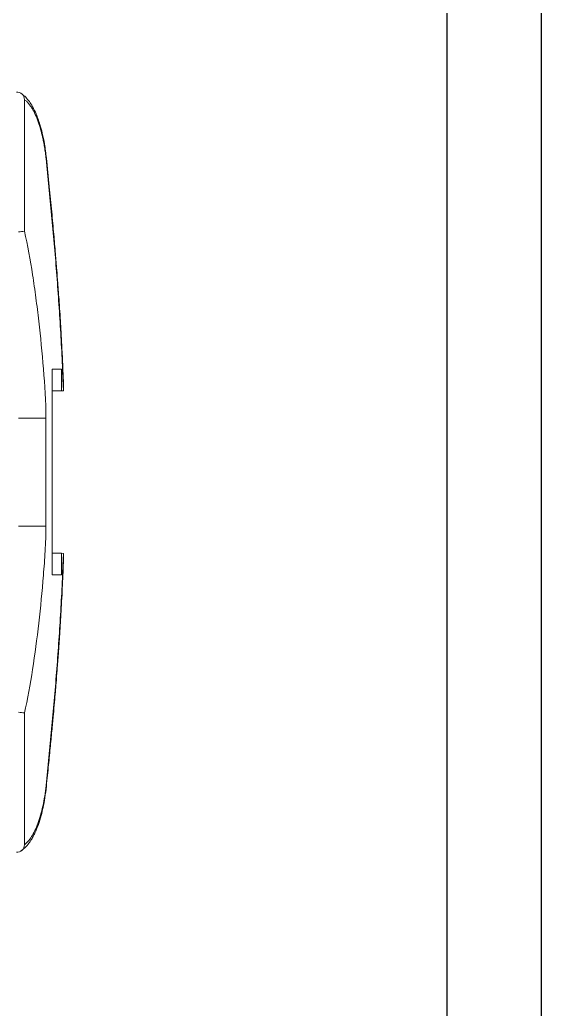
# Model space of a CAD drawing. Header units: inches. Extents: x 1474 to 3696, y 573 to 1061.
# Drawn here: x 3400.1 to 3438.7, y 719.2 to 792.4 of the extents above; entities that cross this region are included whole.
import ezdxf

# ---------------------------------------------------------------- set-up
doc = ezdxf.new("R2010")
doc.units = ezdxf.units.IN

msp = doc.modelspace()

# ---------------------------------------------------------------- linework, layer by layer
for p, q in [((3438.659, 865.516), (3438.659, 572.957)), ((3431.694, 858.551), (3431.694, 579.922))]:
    msp.add_line(p, q)
at = {"color": 7, "linetype": 'Continuous', "lineweight": 15}
for p, q in [((3400.458, 786.48), (3400.458, 776.739)), ((3402.516, 766.538), (3403.208, 766.538)), ((3402.516, 751.338), (3402.516, 766.538)), ((3403.208, 766.538), (3403.208, 764.938)), ((3402.516, 764.938), (3403.208, 764.938)), ((3403.208, 764.938), (3403.351, 764.945)), ((3400.027, 762.938), (3402.043, 762.938)), ((3402.043, 762.938), (3402.043, 754.938)), ((3400.027, 754.938), (3402.043, 754.938)), ((3402.516, 752.938), (3403.208, 752.938)), ((3403.208, 752.938), (3403.208, 751.338)), ((3403.208, 752.938), (3403.351, 752.931)), ((3403.208, 751.338), (3402.516, 751.338)), ((3400.458, 741.138), (3400.458, 731.396))]:
    msp.add_line(p, q, dxfattribs=at)
at = {"color": 8, "linetype": 'Continuous', "lineweight": 15, "flags": 128}
for points in [[(3402.081, 782.156), (3402.079, 782.135), (3402.054, 782.102)], [(3402.054, 735.774), (3402.079, 735.741), (3402.081, 735.72)]]:
    msp.add_lwpolyline(points, dxfattribs=at)
at = {"color": 7, "linetype": 'Continuous', "lineweight": 15}
for points, knots in [([(3399.865, 787.026), (3400.016, 787.039), (3400.169, 786.983), (3400.389, 786.78), (3400.458, 786.632), (3400.458, 786.48)], [0, 0, 0, 0, 0.5, 0.5, 1, 1, 1, 1]), ([(3402.081, 782.156), (3402.039, 782.506), (3401.96, 783.153), (3401.791, 783.97), (3401.623, 784.592), (3401.453, 785.099), (3401.253, 785.59), (3401.02, 786.039), (3400.753, 786.428), (3400.509, 786.711), (3400.336, 786.833), (3400.265, 786.884)], [0, 0, 0, 0, 0.158274, 0.293205, 0.404738, 0.493829, 0.592752, 0.717272, 0.814861, 0.924287, 1, 1, 1, 1]), ([(3402.054, 782.102), (3402.046, 782.175), (3402.031, 782.32), (3402.004, 782.535), (3401.975, 782.746), (3401.944, 782.954), (3401.909, 783.158), (3401.873, 783.359), (3401.805, 783.697), (3401.697, 784.156), (3401.525, 784.73), (3401.32, 785.268), (3401.115, 785.679), (3400.932, 785.972), (3400.779, 786.176), (3400.621, 786.349), (3400.513, 786.436), (3400.458, 786.48)], [0, 0, 0, 0, 0.034189, 0.068259, 0.102253, 0.136219, 0.170203, 0.20425, 0.238407, 0.345884, 0.453693, 0.57955, 0.705606, 0.779394, 0.852798, 0.926205, 1, 1, 1, 1]), ([(3402.054, 782.102), (3402.195, 780.715), (3402.334, 779.327), (3402.597, 776.541), (3402.721, 775.141), (3402.942, 772.325), (3403.04, 770.909), (3403.206, 768.062), (3403.274, 766.631), (3403.325, 765.195)], [0, 0, 0, 0, 0.25, 0.25, 0.5, 0.5, 0.75, 0.75, 1, 1, 1, 1]), ([(3403.348, 765.366), (3403.331, 765.827), (3403.295, 766.774), (3403.229, 768.144), (3403.159, 769.422), (3403.092, 770.522), (3403.031, 771.446), (3402.977, 772.224), (3402.918, 773.018), (3402.846, 773.961), (3402.748, 775.162), (3402.623, 776.591), (3402.47, 778.246), (3402.287, 780.127), (3402.152, 781.454), (3402.081, 782.156)], [0, 0, 0, 0, 0.08064, 0.165989, 0.241111, 0.306005, 0.360671, 0.40511, 0.444336, 0.502001, 0.573649, 0.659276, 0.758879, 0.872455, 1, 1, 1, 1]), ([(3400.458, 776.739), (3400.685, 775.706), (3400.884, 774.629), (3401.147, 772.962), (3401.229, 772.396), (3401.382, 771.256), (3401.452, 770.679), (3401.649, 768.936), (3401.761, 767.753), (3401.959, 765.375), (3402.043, 764.179), (3402.043, 762.938)], [0, 0, 0, 0, 0.25, 0.25, 0.375, 0.375, 0.5, 0.5, 0.75, 0.75, 1, 1, 1, 1]), ([(3403.338, 765.238), (3403.344, 765.268), (3403.353, 765.311), (3403.348, 765.353), (3403.347, 765.366)], [0, 0, 0, 0, 0.691046, 1, 1, 1, 1]), ([(3402.043, 754.938), (3402.043, 754.316), (3402.021, 753.706), (3401.955, 752.501), (3401.909, 751.905), (3401.761, 750.124), (3401.649, 748.942), (3401.387, 746.615), (3401.235, 745.471), (3400.884, 743.247), (3400.685, 742.17), (3400.458, 741.138)], [0, 0, 0, 0, 0.125, 0.125, 0.25, 0.25, 0.5, 0.5, 0.75, 0.75, 1, 1, 1, 1]), ([(3403.325, 752.681), (3403.274, 751.245), (3403.206, 749.814), (3403.04, 746.967), (3402.942, 745.551), (3402.721, 742.735), (3402.597, 741.336), (3402.334, 738.549), (3402.195, 737.161), (3402.054, 735.774)], [0, 0, 0, 0, 0.25, 0.25, 0.5, 0.5, 0.75, 0.75, 1, 1, 1, 1]), ([(3403.34, 752.511), (3403.345, 752.538), (3403.352, 752.58), (3403.342, 752.622), (3403.338, 752.638)], [0, 0, 0, 0, 0.6230133, 1, 1, 1, 1]), ([(3402.081, 735.72), (3402.134, 736.246), (3402.235, 737.241), (3402.375, 738.653), (3402.495, 739.898), (3402.594, 740.976), (3402.676, 741.887), (3402.742, 742.657), (3402.808, 743.446), (3402.883, 744.388), (3402.973, 745.593), (3403.073, 747.039), (3403.176, 748.728), (3403.274, 750.577), (3403.323, 751.868), (3403.348, 752.511)], [0, 0, 0, 0, 0.095545, 0.180869, 0.255973, 0.320852, 0.375507, 0.419935, 0.459159, 0.516825, 0.588473, 0.674101, 0.773711, 0.887302, 1, 1, 1, 1]), ([(3400.201, 730.943), (3400.289, 731.004), (3400.473, 731.132), (3400.717, 731.405), (3400.929, 731.7), (3401.092, 731.978), (3401.216, 732.224), (3401.347, 732.514), (3401.511, 732.934), (3401.687, 733.5), (3401.846, 734.164), (3401.982, 734.884), (3402.047, 735.431), (3402.081, 735.72)], [0, 0, 0, 0, 0.091056, 0.189404, 0.273296, 0.342927, 0.398501, 0.444535, 0.535986, 0.659114, 0.758769, 0.872416, 1, 1, 1, 1]), ([(3402.054, 735.774), (3401.999, 735.241), (3401.92, 734.728), (3401.718, 733.783), (3401.595, 733.35), (3401.316, 732.591), (3401.159, 732.265), (3400.823, 731.736), (3400.643, 731.533), (3400.458, 731.396)], [0, 0, 0, 0, 0.25, 0.25, 0.5, 0.5, 0.75, 0.75, 1, 1, 1, 1]), ([(3400.458, 731.396), (3400.458, 731.244), (3400.389, 731.097), (3400.169, 730.894), (3400.016, 730.837), (3399.865, 730.85)], [0, 0, 0, 0, 0.5, 0.5, 1, 1, 1, 1])]:
    msp.add_open_spline(points, degree=3, knots=knots, dxfattribs=at)
for points in [[(3400.027, 776.69), (3400.171, 776.707), (3400.314, 776.723), (3400.458, 776.739)], [(3403.325, 765.195), (3403.33, 765.21), (3403.334, 765.224), (3403.338, 765.238)], [(3403.351, 764.945), (3403.347, 765.043), (3403.344, 765.141), (3403.34, 765.238)], [(3403.338, 752.638), (3403.334, 752.652), (3403.33, 752.667), (3403.325, 752.681)], [(3403.34, 752.638), (3403.344, 752.736), (3403.347, 752.833), (3403.351, 752.931)], [(3400.458, 741.138), (3400.314, 741.154), (3400.171, 741.17), (3400.027, 741.186)]]:
    msp.add_open_spline(points, degree=3, dxfattribs=at)

doc.saveas('drawing.dxf')
